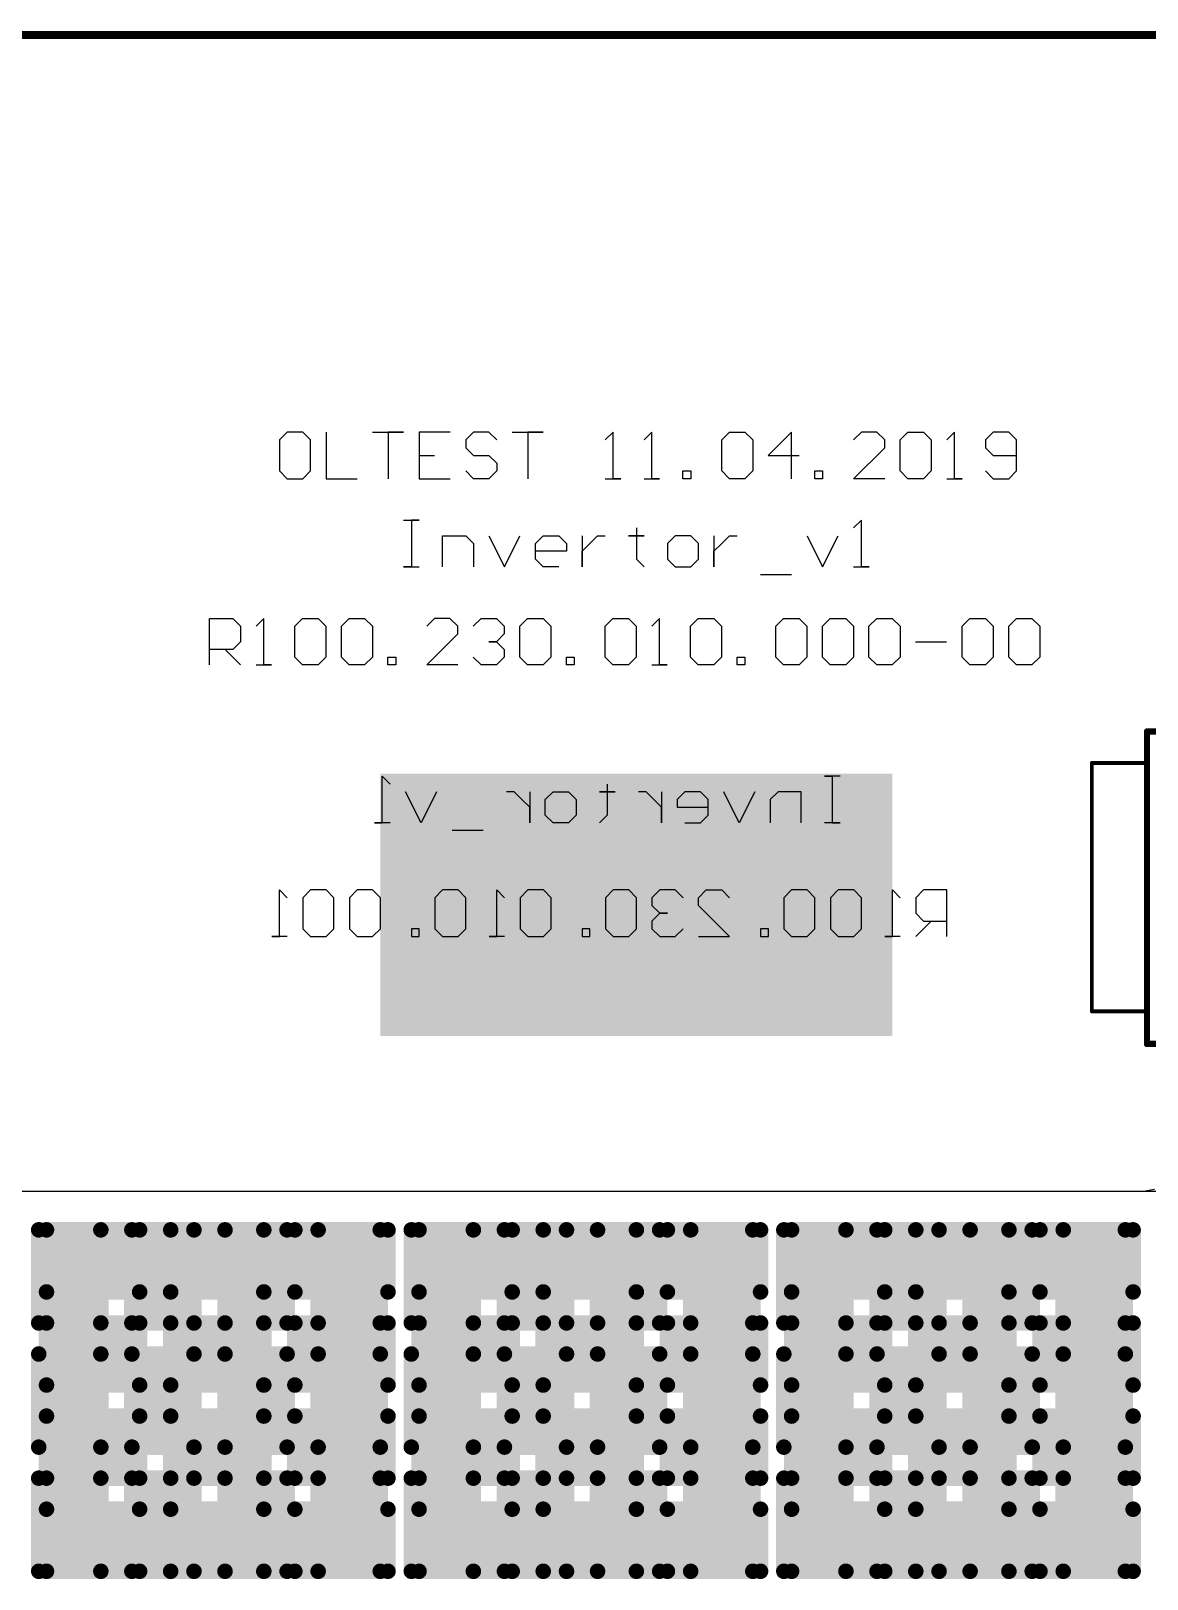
# Model space of a CAD drawing. Header units: millimetres. Extents: x 25 to 183, y 185 to 406.
# Drawn here: x 80.9 to 116.85, y 355.65 to 405.53 of the extents above; entities that cross this region are included whole.
import ezdxf

# ---------------------------------------------------------------- set-up
doc = ezdxf.new("R2010")
doc.units = ezdxf.units.MM
for name, color, linetype in [('BottomLayer', 5, 'Continuous'), ('BottomOverlay', 54, 'Continuous'), ('BottomSolder', 6, 'Continuous'), ('Mechanical1', 6, 'Continuous'), ('PadHoleLayer', 156, 'Continuous'), ('TopLayer', 1, 'Continuous'), ('TopOverlay', 2, 'Continuous'), ('TopSolder', 216, 'Continuous')]:
    doc.layers.add(name, color=color, linetype=linetype)

# ---------------------------------------------------------------- blocks, each defined once
blk = doc.blocks.new('B3P_VH_1846')
at = {"layer": 'BottomLayer', "const_width": 1.028}
for points in [[(-0.514, 0, 1), (0.514, 0, 1)], [(3.446, 0, 1), (4.474, 0, 1)], [(7.406, 0, 1), (8.434, 0, 1)]]:
    blk.add_lwpolyline(points, format="xyb", close=True, dxfattribs=at)
at = {"layer": 'BottomSolder', "const_width": 1.156}
for points in [[(-0.578, 0, 1), (0.578, 0, 1)], [(3.382, 0, 1), (4.538, 0, 1)], [(7.342, 0, 1), (8.498, 0, 1)]]:
    blk.add_lwpolyline(points, format="xyb", close=True, dxfattribs=at)
at = {"layer": 'PadHoleLayer', "const_width": 0.75}
for points in [[(-0.375, 0, 1), (0.375, 0, 1)], [(3.585, 0, 1), (4.335, 0, 1)], [(7.545, 0, 1), (8.295, 0, 1)]]:
    blk.add_lwpolyline(points, format="xyb", close=True, dxfattribs=at)
at = {"layer": 'TopLayer', "const_width": 1.028}
for points in [[(3.446, 0, 1), (4.474, 0, 1)], [(7.406, 0, 1), (8.434, 0, 1)]]:
    blk.add_lwpolyline(points, format="xyb", close=True, dxfattribs=at)
at = {"layer": 'TopLayer'}
blk.add_solid([(-1.028, -1.028), (1.028, -1.028), (-1.028, 1.028), (1.028, 1.028)], dxfattribs=at)
at = {"layer": 'TopOverlay'}
for points, const_width in [([(0, 5.08), (0, 3.302)], 0.127), ([(0, 5.08), (8.001, 5.08)], 0.127), ([(8.001, 5.08), (8.001, 3.302)], 0.127), ([(-1.05, 3.302), (-1.05, 2.05)], 0.203), ([(-1.05, 3.302), (9.017, 3.302)], 0.203), ([(0, 3.302), (8.001, 3.302)], 0.127), ([(9.017, 3.302), (9.017, 2.05)], 0.203), ([(-1.95, 2.032), (9.906, 2.032)], 0.203), ([(-1.95, 2.032), (-1.95, -4.826)], 0.203), ([(-1.05, 2.05), (9.017, 2.05)], 0.203), ([(9.906, 2.032), (9.906, -4.826)], 0.203), ([(-1.95, -4.826), (9.906, -4.826)], 0.203), ([(-0.075, -5.1), (-1.075, -6.1)], 0.254), ([(-0.075, -5.1), (0.925, -6.1)], 0.254), ([(-1.075, -6.1), (0.925, -6.1)], 0.254)]:
    blk.add_lwpolyline(points, dxfattribs=dict(at, const_width=const_width))
for points, const_width in [([(-0.032, 5.08, 1), (0.032, 5.08, 1)], 0.0635), ([(-0.032, 5.08, 1), (0.032, 5.08, 1)], 0.0635), ([(7.969, 5.08, 1), (8.033, 5.08, 1)], 0.0635), ([(7.969, 5.08, 1), (8.033, 5.08, 1)], 0.0635), ([(-1.101, 3.302, 1), (-0.999, 3.302, 1)], 0.102), ([(-1.101, 3.302, 1), (-0.999, 3.302, 1)], 0.102), ([(-0.032, 3.302, 1), (0.032, 3.302, 1)], 0.0635), ([(-0.032, 3.302, 1), (0.032, 3.302, 1)], 0.0635), ([(7.969, 3.302, 1), (8.033, 3.302, 1)], 0.0635), ([(7.969, 3.302, 1), (8.033, 3.302, 1)], 0.0635), ([(8.966, 3.302, 1), (9.068, 3.302, 1)], 0.102), ([(8.966, 3.302, 1), (9.068, 3.302, 1)], 0.102), ([(-2.001, 2.032, 1), (-1.899, 2.032, 1)], 0.102), ([(-2.001, 2.032, 1), (-1.899, 2.032, 1)], 0.102), ([(-1.101, 2.05, 1), (-0.999, 2.05, 1)], 0.102), ([(-1.101, 2.05, 1), (-0.999, 2.05, 1)], 0.102), ([(8.966, 2.05, 1), (9.068, 2.05, 1)], 0.102), ([(8.966, 2.05, 1), (9.068, 2.05, 1)], 0.102), ([(9.855, 2.032, 1), (9.957, 2.032, 1)], 0.102), ([(9.855, 2.032, 1), (9.957, 2.032, 1)], 0.102), ([(-2.001, -4.826, 1), (-1.899, -4.826, 1)], 0.102), ([(-2.001, -4.826, 1), (-1.899, -4.826, 1)], 0.102), ([(-0.138, -5.1, 1), (-0.011, -5.1, 1)], 0.127), ([(-0.138, -5.1, 1), (-0.011, -5.1, 1)], 0.127), ([(9.855, -4.826, 1), (9.957, -4.826, 1)], 0.102), ([(9.855, -4.826, 1), (9.957, -4.826, 1)], 0.102), ([(-1.138, -6.1, 1), (-1.011, -6.1, 1)], 0.127), ([(-1.138, -6.1, 1), (-1.011, -6.1, 1)], 0.127), ([(0.862, -6.1, 1), (0.989, -6.1, 1)], 0.127), ([(0.862, -6.1, 1), (0.989, -6.1, 1)], 0.127)]:
    blk.add_lwpolyline(points, format="xyb", close=True, dxfattribs=dict(at, const_width=const_width))
at = {"layer": 'TopSolder', "const_width": 1.156}
for points in [[(3.382, 0, 1), (4.538, 0, 1)], [(7.342, 0, 1), (8.498, 0, 1)]]:
    blk.add_lwpolyline(points, format="xyb", close=True, dxfattribs=at)
at = {"layer": 'TopSolder'}
blk.add_solid([(-1.156, -1.156), (1.156, -1.156), (-1.156, 1.156), (1.156, 1.156)], dxfattribs=at)

msp = doc.modelspace()

# ---------------------------------------------------------------- linework, layer by layer
at = {"layer": 'BottomLayer'}
msp.add_line((80.9, 368.15), (123.274, 368.15), dxfattribs=at)
at = {"layer": 'BottomOverlay'}
for p, q in [((92.216, 380.014), (92.216, 381.514)), ((92.216, 381.514), (92.466, 381.264)), ((99.464, 381.264), (99.464, 381.014)), ((106.962, 381.514), (106.462, 381.514)), ((106.462, 381.514), (106.712, 381.514)), ((106.712, 381.514), (106.712, 380.014)), ((93.466, 380.014), (92.966, 381.014)), ((93.966, 381.014), (93.466, 380.014)), ((96.465, 381.014), (96.215, 381.014)), ((96.715, 380.764), (96.465, 381.014)), ((96.965, 380.514), (96.715, 380.764)), ((96.965, 381.014), (96.965, 380.014)), ((97.465, 380.764), (97.715, 381.014)), ((97.465, 380.264), (97.465, 380.764)), ((97.715, 381.014), (98.215, 381.014)), ((98.215, 381.014), (98.464, 380.764)), ((98.464, 380.764), (98.464, 380.264)), ((99.714, 381.014), (99.214, 381.014)), ((99.214, 381.014), (99.464, 381.014)), ((99.464, 381.014), (99.714, 381.014)), ((99.464, 381.014), (99.464, 380.264)), ((100.714, 381.014), (100.464, 381.014)), ((100.964, 380.764), (100.714, 381.014)), ((101.214, 380.514), (100.964, 380.764)), ((101.214, 381.014), (101.214, 380.014)), ((101.963, 381.014), (101.713, 380.764)), ((101.713, 380.764), (101.713, 380.514)), ((102.463, 381.014), (101.963, 381.014)), ((102.713, 380.764), (102.463, 381.014)), ((102.713, 380.264), (102.713, 380.764)), ((103.713, 380.014), (103.213, 381.014)), ((104.213, 381.014), (103.713, 380.014)), ((104.962, 381.014), (104.712, 380.764)), ((104.712, 380.764), (104.712, 380.014)), ((105.712, 381.014), (104.962, 381.014)), ((105.712, 380.014), (105.712, 381.014)), ((96.965, 380.014), (96.965, 380.514)), ((97.715, 380.014), (97.465, 380.264)), ((98.464, 380.264), (98.215, 380.014)), ((99.464, 380.264), (99.214, 380.014)), ((101.214, 380.014), (101.214, 380.514)), ((101.713, 380.514), (102.713, 380.514)), ((102.463, 380.014), (102.713, 380.264)), ((92.466, 380.014), (91.967, 380.014)), ((91.967, 380.014), (92.216, 380.014)), ((95.465, 379.764), (94.466, 379.764)), ((98.215, 380.014), (97.715, 380.014)), ((101.963, 380.014), (102.463, 380.014)), ((106.962, 380.014), (106.462, 380.014)), ((106.712, 380.014), (106.962, 380.014)), ((88.907, 376.35), (88.907, 377.85)), ((88.907, 377.85), (89.157, 377.6)), ((89.907, 377.85), (89.657, 377.6)), ((89.657, 377.6), (89.657, 376.6)), ((90.406, 377.85), (89.907, 377.85)), ((90.656, 377.6), (90.406, 377.85)), ((90.656, 376.6), (90.656, 377.6)), ((91.406, 377.85), (91.156, 377.6)), ((91.156, 377.6), (91.156, 376.6)), ((91.906, 377.85), (91.406, 377.85)), ((92.156, 377.6), (91.906, 377.85)), ((92.156, 376.6), (92.156, 377.6)), ((94.155, 377.85), (93.905, 377.6)), ((93.905, 377.6), (93.905, 376.6)), ((94.655, 377.85), (94.155, 377.85)), ((94.905, 377.6), (94.655, 377.85)), ((94.905, 376.6), (94.905, 377.6)), ((95.905, 376.35), (95.905, 377.85)), ((95.905, 377.85), (96.155, 377.6)), ((96.904, 377.85), (96.654, 377.6)), ((96.654, 377.6), (96.654, 376.6)), ((97.404, 377.85), (96.904, 377.85)), ((97.654, 377.6), (97.404, 377.85)), ((97.654, 376.6), (97.654, 377.6)), ((99.653, 377.85), (99.404, 377.6)), ((99.404, 377.6), (99.404, 376.6)), ((100.153, 377.85), (99.653, 377.85)), ((100.403, 377.6), (100.153, 377.85)), ((100.403, 376.6), (100.403, 377.6)), ((101.153, 377.85), (100.903, 377.6)), ((100.903, 377.6), (100.903, 377.35)), ((101.653, 377.85), (101.153, 377.85)), ((101.903, 377.6), (101.653, 377.85)), ((102.403, 377.6), (102.653, 377.85)), ((102.403, 377.35), (102.403, 377.6)), ((102.653, 377.85), (103.152, 377.85)), ((103.152, 377.85), (103.402, 377.6)), ((105.402, 377.85), (105.152, 377.6)), ((105.152, 377.6), (105.152, 376.6)), ((105.901, 377.85), (105.402, 377.85)), ((106.151, 377.6), (105.901, 377.85)), ((106.151, 376.6), (106.151, 377.6)), ((106.901, 377.85), (106.651, 377.6)), ((106.651, 377.6), (106.651, 376.6)), ((107.401, 377.85), (106.901, 377.85)), ((107.651, 377.6), (107.401, 377.85)), ((107.651, 376.6), (107.651, 377.6)), ((108.651, 376.35), (108.651, 377.85)), ((108.651, 377.85), (108.9, 377.6)), ((109.65, 377.85), (109.4, 377.6)), ((109.4, 377.6), (109.4, 377.1)), ((110.4, 377.85), (109.65, 377.85)), ((110.4, 376.35), (110.4, 377.85)), ((100.903, 377.35), (101.153, 377.1)), ((101.153, 377.1), (100.903, 376.85)), ((101.153, 377.1), (101.403, 377.1)), ((101.403, 377.1), (101.153, 377.1)), ((103.402, 376.35), (102.403, 377.35)), ((109.4, 377.1), (109.65, 376.85)), ((89.657, 376.6), (89.907, 376.35)), ((90.406, 376.35), (90.656, 376.6)), ((91.156, 376.6), (91.406, 376.35)), ((91.906, 376.35), (92.156, 376.6)), ((93.406, 376.6), (93.156, 376.6)), ((93.156, 376.6), (93.156, 376.35)), ((93.406, 376.35), (93.406, 376.6)), ((93.905, 376.6), (94.155, 376.35)), ((94.655, 376.35), (94.905, 376.6)), ((96.654, 376.6), (96.904, 376.35)), ((97.404, 376.35), (97.654, 376.6)), ((98.904, 376.6), (98.654, 376.6)), ((98.654, 376.6), (98.654, 376.35)), ((98.904, 376.35), (98.904, 376.6)), ((99.404, 376.6), (99.653, 376.35)), ((100.153, 376.35), (100.403, 376.6)), ((100.903, 376.85), (100.903, 376.6)), ((100.903, 376.6), (101.153, 376.35)), ((101.653, 376.35), (101.903, 376.6)), ((104.652, 376.6), (104.402, 376.6)), ((104.402, 376.6), (104.402, 376.35)), ((104.652, 376.35), (104.652, 376.6)), ((105.152, 376.6), (105.402, 376.35)), ((105.901, 376.35), (106.151, 376.6)), ((106.651, 376.6), (106.901, 376.35)), ((107.401, 376.35), (107.651, 376.6)), ((109.9, 376.85), (109.4, 376.35)), ((109.65, 376.85), (110.4, 376.85)), ((89.157, 376.35), (88.657, 376.35)), ((88.657, 376.35), (88.907, 376.35)), ((89.907, 376.35), (90.406, 376.35)), ((91.406, 376.35), (91.906, 376.35)), ((93.156, 376.35), (93.406, 376.35)), ((94.155, 376.35), (94.655, 376.35)), ((96.155, 376.35), (95.655, 376.35)), ((95.655, 376.35), (95.905, 376.35)), ((96.904, 376.35), (97.404, 376.35)), ((98.654, 376.35), (98.904, 376.35)), ((99.653, 376.35), (100.153, 376.35)), ((101.153, 376.35), (101.653, 376.35)), ((102.403, 376.35), (103.402, 376.35)), ((104.402, 376.35), (104.652, 376.35)), ((105.402, 376.35), (105.901, 376.35)), ((106.901, 376.35), (107.401, 376.35)), ((108.9, 376.35), (108.401, 376.35)), ((108.401, 376.35), (108.651, 376.35))]:
    msp.add_line(p, q, dxfattribs=at)
at = {"layer": 'BottomSolder', "const_width": 0.25}
for points in [[(81.025, 366.9, 1), (81.275, 366.9, 1)], [(83.025, 366.9, 1), (83.275, 366.9, 1)], [(84.025, 366.9, 1), (84.275, 366.9, 1)], [(86.025, 366.9, 1), (86.275, 366.9, 1)], [(87.025, 366.9, 1), (87.275, 366.9, 1)], [(89.025, 366.9, 1), (89.275, 366.9, 1)], [(90.025, 366.9, 1), (90.275, 366.9, 1)], [(92.025, 366.9, 1), (92.275, 366.9, 1)], [(93.025, 366.9, 1), (93.275, 366.9, 1)], [(95.025, 366.9, 1), (95.275, 366.9, 1)], [(96.025, 366.9, 1), (96.275, 366.9, 1)], [(98.025, 366.9, 1), (98.275, 366.9, 1)], [(99.025, 366.9, 1), (99.275, 366.9, 1)], [(101.025, 366.9, 1), (101.275, 366.9, 1)], [(102.025, 366.9, 1), (102.275, 366.9, 1)], [(104.025, 366.9, 1), (104.275, 366.9, 1)], [(105.025, 366.9, 1), (105.275, 366.9, 1)], [(107.025, 366.9, 1), (107.275, 366.9, 1)], [(108.025, 366.9, 1), (108.275, 366.9, 1)], [(110.025, 366.9, 1), (110.275, 366.9, 1)], [(111.025, 366.9, 1), (111.275, 366.9, 1)], [(113.025, 366.9, 1), (113.275, 366.9, 1)], [(114.025, 366.9, 1), (114.275, 366.9, 1)], [(116.025, 366.9, 1), (116.275, 366.9, 1)], [(81.025, 363.9, 1), (81.275, 363.9, 1)], [(83.025, 363.9, 1), (83.275, 363.9, 1)], [(84.025, 363.9, 1), (84.275, 363.9, 1)], [(86.025, 363.9, 1), (86.275, 363.9, 1)], [(87.025, 363.9, 1), (87.275, 363.9, 1)], [(89.025, 363.9, 1), (89.275, 363.9, 1)], [(90.025, 363.9, 1), (90.275, 363.9, 1)], [(92.025, 363.9, 1), (92.275, 363.9, 1)], [(93.025, 363.9, 1), (93.275, 363.9, 1)], [(95.025, 363.9, 1), (95.275, 363.9, 1)], [(96.025, 363.9, 1), (96.275, 363.9, 1)], [(98.025, 363.9, 1), (98.275, 363.9, 1)], [(99.025, 363.9, 1), (99.275, 363.9, 1)], [(101.025, 363.9, 1), (101.275, 363.9, 1)], [(102.025, 363.9, 1), (102.275, 363.9, 1)], [(104.025, 363.9, 1), (104.275, 363.9, 1)], [(105.025, 363.9, 1), (105.275, 363.9, 1)], [(107.025, 363.9, 1), (107.275, 363.9, 1)], [(108.025, 363.9, 1), (108.275, 363.9, 1)], [(110.025, 363.9, 1), (110.275, 363.9, 1)], [(111.025, 363.9, 1), (111.275, 363.9, 1)], [(113.025, 363.9, 1), (113.275, 363.9, 1)], [(114.025, 363.9, 1), (114.275, 363.9, 1)], [(116.025, 363.9, 1), (116.275, 363.9, 1)], [(81.025, 362.9, 1), (81.275, 362.9, 1)], [(83.025, 362.9, 1), (83.275, 362.9, 1)], [(84.025, 362.9, 1), (84.275, 362.9, 1)], [(86.025, 362.9, 1), (86.275, 362.9, 1)], [(87.025, 362.9, 1), (87.275, 362.9, 1)], [(89.025, 362.9, 1), (89.275, 362.9, 1)], [(90.025, 362.9, 1), (90.275, 362.9, 1)], [(92.025, 362.9, 1), (92.275, 362.9, 1)], [(93.025, 362.9, 1), (93.275, 362.9, 1)], [(95.025, 362.9, 1), (95.275, 362.9, 1)], [(96.025, 362.9, 1), (96.275, 362.9, 1)], [(98.025, 362.9, 1), (98.275, 362.9, 1)], [(99.025, 362.9, 1), (99.275, 362.9, 1)], [(101.025, 362.9, 1), (101.275, 362.9, 1)], [(102.025, 362.9, 1), (102.275, 362.9, 1)], [(104.025, 362.9, 1), (104.275, 362.9, 1)], [(105.025, 362.9, 1), (105.275, 362.9, 1)], [(107.025, 362.9, 1), (107.275, 362.9, 1)], [(108.025, 362.9, 1), (108.275, 362.9, 1)], [(110.025, 362.9, 1), (110.275, 362.9, 1)], [(111.025, 362.9, 1), (111.275, 362.9, 1)], [(113.025, 362.9, 1), (113.275, 362.9, 1)], [(114.025, 362.9, 1), (114.275, 362.9, 1)], [(116.025, 362.9, 1), (116.275, 362.9, 1)], [(81.025, 359.9, 1), (81.275, 359.9, 1)], [(83.025, 359.9, 1), (83.275, 359.9, 1)], [(84.025, 359.9, 1), (84.275, 359.9, 1)], [(86.025, 359.9, 1), (86.275, 359.9, 1)], [(87.025, 359.9, 1), (87.275, 359.9, 1)], [(89.025, 359.9, 1), (89.275, 359.9, 1)], [(90.025, 359.9, 1), (90.275, 359.9, 1)], [(92.025, 359.9, 1), (92.275, 359.9, 1)], [(93.025, 359.9, 1), (93.275, 359.9, 1)], [(95.025, 359.9, 1), (95.275, 359.9, 1)], [(96.025, 359.9, 1), (96.275, 359.9, 1)], [(98.025, 359.9, 1), (98.275, 359.9, 1)], [(99.025, 359.9, 1), (99.275, 359.9, 1)], [(101.025, 359.9, 1), (101.275, 359.9, 1)], [(102.025, 359.9, 1), (102.275, 359.9, 1)], [(104.025, 359.9, 1), (104.275, 359.9, 1)], [(105.025, 359.9, 1), (105.275, 359.9, 1)], [(107.025, 359.9, 1), (107.275, 359.9, 1)], [(108.025, 359.9, 1), (108.275, 359.9, 1)], [(110.025, 359.9, 1), (110.275, 359.9, 1)], [(111.025, 359.9, 1), (111.275, 359.9, 1)], [(113.025, 359.9, 1), (113.275, 359.9, 1)], [(114.025, 359.9, 1), (114.275, 359.9, 1)], [(116.025, 359.9, 1), (116.275, 359.9, 1)], [(81.025, 358.9, 1), (81.275, 358.9, 1)], [(83.025, 358.9, 1), (83.275, 358.9, 1)], [(84.025, 358.9, 1), (84.275, 358.9, 1)], [(86.025, 358.9, 1), (86.275, 358.9, 1)], [(87.025, 358.9, 1), (87.275, 358.9, 1)], [(89.025, 358.9, 1), (89.275, 358.9, 1)], [(90.025, 358.9, 1), (90.275, 358.9, 1)], [(92.025, 358.9, 1), (92.275, 358.9, 1)], [(93.025, 358.9, 1), (93.275, 358.9, 1)], [(95.025, 358.9, 1), (95.275, 358.9, 1)], [(96.025, 358.9, 1), (96.275, 358.9, 1)], [(98.025, 358.9, 1), (98.275, 358.9, 1)], [(99.025, 358.9, 1), (99.275, 358.9, 1)], [(101.025, 358.9, 1), (101.275, 358.9, 1)], [(102.025, 358.9, 1), (102.275, 358.9, 1)], [(104.025, 358.9, 1), (104.275, 358.9, 1)], [(105.025, 358.9, 1), (105.275, 358.9, 1)], [(107.025, 358.9, 1), (107.275, 358.9, 1)], [(108.025, 358.9, 1), (108.275, 358.9, 1)], [(110.025, 358.9, 1), (110.275, 358.9, 1)], [(111.025, 358.9, 1), (111.275, 358.9, 1)], [(113.025, 358.9, 1), (113.275, 358.9, 1)], [(114.025, 358.9, 1), (114.275, 358.9, 1)], [(116.025, 358.9, 1), (116.275, 358.9, 1)], [(81.025, 355.9, 1), (81.275, 355.9, 1)], [(83.025, 355.9, 1), (83.275, 355.9, 1)], [(84.025, 355.9, 1), (84.275, 355.9, 1)], [(86.025, 355.9, 1), (86.275, 355.9, 1)], [(87.025, 355.9, 1), (87.275, 355.9, 1)], [(89.025, 355.9, 1), (89.275, 355.9, 1)], [(90.025, 355.9, 1), (90.275, 355.9, 1)], [(92.025, 355.9, 1), (92.275, 355.9, 1)], [(93.025, 355.9, 1), (93.275, 355.9, 1)], [(95.025, 355.9, 1), (95.275, 355.9, 1)], [(96.025, 355.9, 1), (96.275, 355.9, 1)], [(98.025, 355.9, 1), (98.275, 355.9, 1)], [(99.025, 355.9, 1), (99.275, 355.9, 1)], [(101.025, 355.9, 1), (101.275, 355.9, 1)], [(102.025, 355.9, 1), (102.275, 355.9, 1)], [(104.025, 355.9, 1), (104.275, 355.9, 1)], [(105.025, 355.9, 1), (105.275, 355.9, 1)], [(107.025, 355.9, 1), (107.275, 355.9, 1)], [(108.025, 355.9, 1), (108.275, 355.9, 1)], [(110.025, 355.9, 1), (110.275, 355.9, 1)], [(111.025, 355.9, 1), (111.275, 355.9, 1)], [(113.025, 355.9, 1), (113.275, 355.9, 1)], [(114.025, 355.9, 1), (114.275, 355.9, 1)], [(116.025, 355.9, 1), (116.275, 355.9, 1)]]:
    msp.add_lwpolyline(points, format="xyb", close=True, dxfattribs=at)
at = {"layer": 'BottomSolder'}
for points in [[(83.15, 363.65), (83.15, 367.15), (81.15, 363.65), (81.15, 367.15)], [(86.15, 363.65), (86.15, 367.15), (84.15, 363.65), (84.15, 367.15)], [(89.15, 363.65), (89.15, 367.15), (87.15, 363.65), (87.15, 367.15)], [(92.15, 363.65), (92.15, 367.15), (90.15, 363.65), (90.15, 367.15)], [(95.15, 363.65), (95.15, 367.15), (93.15, 363.65), (93.15, 367.15)], [(98.15, 363.65), (98.15, 367.15), (96.15, 363.65), (96.15, 367.15)], [(101.15, 363.65), (101.15, 367.15), (99.15, 363.65), (99.15, 367.15)], [(104.15, 363.65), (104.15, 367.15), (102.15, 363.65), (102.15, 367.15)], [(107.15, 363.65), (107.15, 367.15), (105.15, 363.65), (105.15, 367.15)], [(110.15, 363.65), (110.15, 367.15), (108.15, 363.65), (108.15, 367.15)], [(113.15, 363.65), (113.15, 367.15), (111.15, 363.65), (111.15, 367.15)], [(116.15, 363.65), (116.15, 367.15), (114.15, 363.65), (114.15, 367.15)], [(83.4, 363.9), (83.4, 366.9), (80.9, 363.9), (80.9, 366.9)], [(86.4, 363.9), (86.4, 366.9), (83.9, 363.9), (83.9, 366.9)], [(89.4, 363.9), (89.4, 366.9), (86.9, 363.9), (86.9, 366.9)], [(92.4, 363.9), (92.4, 366.9), (89.9, 363.9), (89.9, 366.9)], [(95.4, 363.9), (95.4, 366.9), (92.9, 363.9), (92.9, 366.9)], [(98.4, 363.9), (98.4, 366.9), (95.9, 363.9), (95.9, 366.9)], [(101.4, 363.9), (101.4, 366.9), (98.9, 363.9), (98.9, 366.9)], [(104.4, 363.9), (104.4, 366.9), (101.9, 363.9), (101.9, 366.9)], [(107.4, 363.9), (107.4, 366.9), (104.9, 363.9), (104.9, 366.9)], [(110.4, 363.9), (110.4, 366.9), (107.9, 363.9), (107.9, 366.9)], [(113.4, 363.9), (113.4, 366.9), (110.9, 363.9), (110.9, 366.9)], [(116.4, 363.9), (116.4, 366.9), (113.9, 363.9), (113.9, 366.9)], [(83.15, 359.65), (83.15, 363.15), (81.15, 359.65), (81.15, 363.15)], [(86.15, 359.65), (86.15, 363.15), (84.15, 359.65), (84.15, 363.15)], [(89.15, 359.65), (89.15, 363.15), (87.15, 359.65), (87.15, 363.15)], [(92.15, 359.65), (92.15, 363.15), (90.15, 359.65), (90.15, 363.15)], [(95.15, 359.65), (95.15, 363.15), (93.15, 359.65), (93.15, 363.15)], [(98.15, 359.65), (98.15, 363.15), (96.15, 359.65), (96.15, 363.15)], [(101.15, 359.65), (101.15, 363.15), (99.15, 359.65), (99.15, 363.15)], [(104.15, 359.65), (104.15, 363.15), (102.15, 359.65), (102.15, 363.15)], [(107.15, 359.65), (107.15, 363.15), (105.15, 359.65), (105.15, 363.15)], [(110.15, 359.65), (110.15, 363.15), (108.15, 359.65), (108.15, 363.15)], [(113.15, 359.65), (113.15, 363.15), (111.15, 359.65), (111.15, 363.15)], [(116.15, 359.65), (116.15, 363.15), (114.15, 359.65), (114.15, 363.15)], [(83.4, 359.9), (83.4, 362.9), (80.9, 359.9), (80.9, 362.9)], [(86.4, 359.9), (86.4, 362.9), (83.9, 359.9), (83.9, 362.9)], [(89.4, 359.9), (89.4, 362.9), (86.9, 359.9), (86.9, 362.9)], [(92.4, 359.9), (92.4, 362.9), (89.9, 359.9), (89.9, 362.9)], [(95.4, 359.9), (95.4, 362.9), (92.9, 359.9), (92.9, 362.9)], [(98.4, 359.9), (98.4, 362.9), (95.9, 359.9), (95.9, 362.9)], [(101.4, 359.9), (101.4, 362.9), (98.9, 359.9), (98.9, 362.9)], [(104.4, 359.9), (104.4, 362.9), (101.9, 359.9), (101.9, 362.9)], [(107.4, 359.9), (107.4, 362.9), (104.9, 359.9), (104.9, 362.9)], [(110.4, 359.9), (110.4, 362.9), (107.9, 359.9), (107.9, 362.9)], [(113.4, 359.9), (113.4, 362.9), (110.9, 359.9), (110.9, 362.9)], [(116.4, 359.9), (116.4, 362.9), (113.9, 359.9), (113.9, 362.9)], [(83.15, 355.65), (83.15, 359.15), (81.15, 355.65), (81.15, 359.15)], [(86.15, 355.65), (86.15, 359.15), (84.15, 355.65), (84.15, 359.15)], [(89.15, 355.65), (89.15, 359.15), (87.15, 355.65), (87.15, 359.15)], [(92.15, 355.65), (92.15, 359.15), (90.15, 355.65), (90.15, 359.15)], [(95.15, 355.65), (95.15, 359.15), (93.15, 355.65), (93.15, 359.15)], [(98.15, 355.65), (98.15, 359.15), (96.15, 355.65), (96.15, 359.15)], [(101.15, 355.65), (101.15, 359.15), (99.15, 355.65), (99.15, 359.15)], [(104.15, 355.65), (104.15, 359.15), (102.15, 355.65), (102.15, 359.15)], [(107.15, 355.65), (107.15, 359.15), (105.15, 355.65), (105.15, 359.15)], [(110.15, 355.65), (110.15, 359.15), (108.15, 355.65), (108.15, 359.15)], [(113.15, 355.65), (113.15, 359.15), (111.15, 355.65), (111.15, 359.15)], [(116.15, 355.65), (116.15, 359.15), (114.15, 355.65), (114.15, 359.15)], [(83.4, 355.9), (83.4, 358.9), (80.9, 355.9), (80.9, 358.9)], [(86.4, 355.9), (86.4, 358.9), (83.9, 355.9), (83.9, 358.9)], [(89.4, 355.9), (89.4, 358.9), (86.9, 355.9), (86.9, 358.9)], [(92.4, 355.9), (92.4, 358.9), (89.9, 355.9), (89.9, 358.9)], [(95.4, 355.9), (95.4, 358.9), (92.9, 355.9), (92.9, 358.9)], [(98.4, 355.9), (98.4, 358.9), (95.9, 355.9), (95.9, 358.9)], [(101.4, 355.9), (101.4, 358.9), (98.9, 355.9), (98.9, 358.9)], [(104.4, 355.9), (104.4, 358.9), (101.9, 355.9), (101.9, 358.9)], [(107.4, 355.9), (107.4, 358.9), (104.9, 355.9), (104.9, 358.9)], [(110.4, 355.9), (110.4, 358.9), (107.9, 355.9), (107.9, 358.9)], [(113.4, 355.9), (113.4, 358.9), (110.9, 355.9), (110.9, 358.9)], [(116.4, 355.9), (116.4, 358.9), (113.9, 355.9), (113.9, 358.9)]]:
    msp.add_solid(points, dxfattribs=at)
at = {"layer": 'Mechanical1', "const_width": 0.254}
msp.add_lwpolyline([(30.4, 405.4), (178.4, 405.4)], dxfattribs=at)
at = {"layer": 'TopLayer'}
for p, q in [((62.9, 368.15), (116.65, 368.15)), ((116.65, 368.15), (116.797, 368.157)), ((116.65, 368.15), (116.65, 368.15)), ((116.65, 368.15), (116.65, 368.15)), ((116.797, 368.157), (117.085, 368.215))]:
    msp.add_line(p, q, dxfattribs=at)
at = {"layer": 'TopOverlay'}
for p, q in [((89.154, 392.599), (88.904, 392.349)), ((89.654, 392.599), (89.154, 392.599)), ((89.904, 392.349), (89.654, 392.599)), ((90.403, 392.599), (90.403, 391.1)), ((91.903, 392.599), (92.903, 392.599)), ((92.903, 392.599), (92.403, 392.599)), ((92.403, 392.599), (92.403, 391.1)), ((94.402, 392.599), (93.402, 392.599)), ((93.402, 392.599), (93.402, 391.1)), ((95.152, 392.599), (94.902, 392.349)), ((95.652, 392.599), (95.152, 392.599)), ((95.902, 392.349), (95.652, 392.599)), ((96.401, 392.599), (97.401, 392.599)), ((97.401, 392.599), (96.901, 392.599)), ((96.901, 392.599), (96.901, 391.1)), ((99.65, 392.599), (99.4, 392.349)), ((99.65, 391.1), (99.65, 392.599)), ((100.9, 392.599), (100.65, 392.349)), ((100.9, 391.1), (100.9, 392.599)), ((103.149, 392.349), (103.399, 392.599)), ((103.399, 392.599), (103.899, 392.599)), ((103.899, 392.599), (104.149, 392.349)), ((105.399, 392.599), (104.649, 391.849)), ((105.399, 391.1), (105.399, 392.599)), ((107.648, 392.599), (107.398, 392.349)), ((108.148, 392.599), (107.648, 392.599)), ((108.398, 392.349), (108.148, 392.599)), ((108.897, 392.349), (109.147, 392.599)), ((109.147, 392.599), (109.647, 392.599)), ((109.647, 392.599), (109.897, 392.349)), ((110.647, 392.599), (110.397, 392.349)), ((110.647, 391.1), (110.647, 392.599)), ((111.896, 392.599), (111.646, 392.349)), ((112.396, 392.599), (111.896, 392.599)), ((112.646, 392.349), (112.396, 392.599)), ((88.904, 392.349), (88.904, 391.35)), ((89.904, 391.35), (89.904, 392.349)), ((94.902, 392.349), (94.902, 392.099)), ((94.902, 392.099), (95.152, 391.849)), ((103.149, 391.35), (103.149, 392.349)), ((104.149, 392.349), (104.149, 391.35)), ((107.398, 391.1), (108.398, 392.099)), ((108.398, 392.099), (108.398, 392.349)), ((108.897, 391.35), (108.897, 392.349)), ((109.897, 392.349), (109.897, 391.35)), ((111.646, 392.349), (111.646, 392.099)), ((111.646, 392.099), (111.896, 391.849)), ((112.646, 391.35), (112.646, 392.349)), ((93.402, 391.849), (93.902, 391.849)), ((95.152, 391.849), (95.652, 391.849)), ((95.652, 391.849), (95.902, 391.6)), ((95.902, 391.6), (95.902, 391.35)), ((104.649, 391.849), (105.648, 391.849)), ((111.896, 391.849), (112.646, 391.849)), ((88.904, 391.35), (89.154, 391.1)), ((89.154, 391.1), (89.654, 391.1)), ((89.654, 391.1), (89.904, 391.35)), ((90.403, 391.1), (91.403, 391.1)), ((93.402, 391.1), (94.402, 391.1)), ((95.152, 391.1), (94.902, 391.35)), ((95.652, 391.1), (95.152, 391.1)), ((95.902, 391.35), (95.652, 391.1)), ((99.4, 391.1), (99.9, 391.1)), ((99.9, 391.1), (99.65, 391.1)), ((100.65, 391.1), (101.15, 391.1)), ((101.15, 391.1), (100.9, 391.1)), ((101.9, 391.1), (101.9, 391.35)), ((101.9, 391.35), (102.15, 391.35)), ((102.15, 391.1), (101.9, 391.1)), ((102.15, 391.35), (102.15, 391.1)), ((103.399, 391.1), (103.149, 391.35)), ((103.899, 391.1), (103.399, 391.1)), ((104.149, 391.35), (103.899, 391.1)), ((106.148, 391.1), (106.148, 391.35)), ((106.148, 391.35), (106.398, 391.35)), ((106.398, 391.1), (106.148, 391.1)), ((106.398, 391.35), (106.398, 391.1)), ((108.398, 391.1), (107.398, 391.1)), ((109.147, 391.1), (108.897, 391.35)), ((109.647, 391.1), (109.147, 391.1)), ((109.897, 391.35), (109.647, 391.1)), ((110.397, 391.1), (110.897, 391.1)), ((110.897, 391.1), (110.647, 391.1)), ((111.646, 391.35), (111.896, 391.1)), ((111.896, 391.1), (112.396, 391.1)), ((112.396, 391.1), (112.646, 391.35)), ((92.902, 389.764), (93.402, 389.764)), ((93.402, 389.764), (93.152, 389.764)), ((93.152, 389.764), (93.152, 388.264)), ((107.648, 389.764), (107.398, 389.514)), ((107.648, 388.264), (107.648, 389.764)), ((94.152, 388.264), (94.152, 389.264)), ((94.152, 389.264), (94.902, 389.264)), ((94.902, 389.264), (95.152, 389.014)), ((95.652, 389.264), (96.151, 388.264)), ((96.151, 388.264), (96.651, 389.264)), ((97.151, 389.014), (97.401, 389.264)), ((97.401, 389.264), (97.901, 389.264)), ((97.901, 389.264), (98.151, 389.014)), ((98.651, 389.264), (98.651, 388.264)), ((98.9, 389.014), (99.15, 389.264)), ((99.15, 389.264), (99.4, 389.264)), ((100.4, 389.264), (100.15, 389.264)), ((100.15, 389.264), (100.65, 389.264)), ((100.4, 389.514), (100.4, 389.264)), ((100.65, 389.264), (100.4, 389.264)), ((100.4, 389.264), (100.4, 388.514)), ((101.65, 389.264), (101.4, 389.014)), ((102.149, 389.264), (101.65, 389.264)), ((102.399, 389.014), (102.149, 389.264)), ((102.899, 389.264), (102.899, 388.264)), ((103.149, 389.014), (103.399, 389.264)), ((103.399, 389.264), (103.649, 389.264)), ((105.898, 389.264), (106.398, 388.264)), ((106.398, 388.264), (106.898, 389.264)), ((95.152, 389.014), (95.152, 388.264)), ((97.151, 388.514), (97.151, 389.014)), ((98.151, 388.764), (97.151, 388.764)), ((98.151, 389.014), (98.151, 388.764)), ((98.651, 388.764), (98.9, 389.014)), ((98.651, 388.264), (98.651, 388.764)), ((101.4, 389.014), (101.4, 388.514)), ((102.399, 388.514), (102.399, 389.014)), ((102.899, 388.764), (103.149, 389.014)), ((102.899, 388.264), (102.899, 388.764)), ((93.152, 388.264), (92.902, 388.264)), ((92.902, 388.264), (93.402, 388.264)), ((97.401, 388.264), (97.151, 388.514)), ((97.901, 388.264), (97.401, 388.264)), ((100.4, 388.514), (100.65, 388.264)), ((101.4, 388.514), (101.65, 388.264)), ((101.65, 388.264), (102.149, 388.264)), ((102.149, 388.264), (102.399, 388.514)), ((107.398, 388.264), (107.898, 388.264)), ((107.898, 388.264), (107.648, 388.264)), ((104.399, 388.014), (105.398, 388.014)), ((86.65, 385.1), (86.65, 386.6)), ((86.65, 386.6), (87.4, 386.6)), ((87.4, 386.6), (87.65, 386.35)), ((88.399, 386.6), (88.15, 386.35)), ((88.399, 385.1), (88.399, 386.6)), ((89.399, 386.35), (89.649, 386.6)), ((89.649, 386.6), (90.149, 386.6)), ((90.149, 386.6), (90.399, 386.35)), ((90.899, 386.35), (91.149, 386.6)), ((91.149, 386.6), (91.648, 386.6)), ((91.648, 386.6), (91.898, 386.35)), ((93.898, 386.6), (93.648, 386.35)), ((94.397, 386.6), (93.898, 386.6)), ((94.647, 386.35), (94.397, 386.6)), ((95.147, 386.35), (95.397, 386.6)), ((95.397, 386.6), (95.897, 386.6)), ((95.897, 386.6), (96.147, 386.35)), ((96.647, 386.35), (96.897, 386.6)), ((96.897, 386.6), (97.397, 386.6)), ((97.397, 386.6), (97.646, 386.35)), ((99.396, 386.35), (99.646, 386.6)), ((99.646, 386.6), (100.146, 386.6)), ((100.146, 386.6), (100.396, 386.35)), ((101.145, 386.6), (100.895, 386.35)), ((101.145, 385.1), (101.145, 386.6)), ((102.145, 386.35), (102.395, 386.6)), ((102.395, 386.6), (102.895, 386.6)), ((102.895, 386.6), (103.145, 386.35)), ((104.894, 386.35), (105.144, 386.6)), ((105.144, 386.6), (105.644, 386.6)), ((105.644, 386.6), (105.894, 386.35)), ((106.394, 386.35), (106.644, 386.6)), ((106.644, 386.6), (107.143, 386.6)), ((107.143, 386.6), (107.393, 386.35)), ((107.893, 386.35), (108.143, 386.6)), ((108.143, 386.6), (108.643, 386.6)), ((108.643, 386.6), (108.893, 386.35)), ((110.892, 386.35), (111.142, 386.6)), ((111.142, 386.6), (111.642, 386.6)), ((111.642, 386.6), (111.892, 386.35)), ((112.392, 386.35), (112.642, 386.6)), ((112.642, 386.6), (113.141, 386.6)), ((113.141, 386.6), (113.391, 386.35)), ((87.65, 386.35), (87.65, 385.85)), ((89.399, 385.35), (89.399, 386.35)), ((90.399, 386.35), (90.399, 385.35)), ((90.899, 385.35), (90.899, 386.35)), ((91.898, 386.35), (91.898, 385.35)), ((93.648, 385.1), (94.647, 386.1)), ((94.647, 386.1), (94.647, 386.35)), ((96.147, 386.1), (95.897, 385.85)), ((96.147, 386.35), (96.147, 386.1)), ((96.647, 385.35), (96.647, 386.35)), ((97.646, 386.35), (97.646, 385.35)), ((99.396, 385.35), (99.396, 386.35)), ((100.396, 386.35), (100.396, 385.35)), ((102.145, 385.35), (102.145, 386.35)), ((103.145, 386.35), (103.145, 385.35)), ((104.894, 385.35), (104.894, 386.35)), ((105.894, 386.35), (105.894, 385.35)), ((106.394, 385.35), (106.394, 386.35)), ((107.393, 386.35), (107.393, 385.35)), ((107.893, 385.35), (107.893, 386.35)), ((108.893, 386.35), (108.893, 385.35)), ((110.892, 385.35), (110.892, 386.35)), ((111.892, 386.35), (111.892, 385.35)), ((112.392, 385.35), (112.392, 386.35)), ((113.391, 386.35), (113.391, 385.35)), ((87.4, 385.6), (86.65, 385.6)), ((87.15, 385.6), (87.65, 385.1)), ((87.65, 385.85), (87.4, 385.6)), ((95.897, 385.85), (95.647, 385.85)), ((95.647, 385.85), (95.897, 385.85)), ((95.897, 385.85), (96.147, 385.6)), ((96.147, 385.6), (96.147, 385.35)), ((109.393, 385.85), (110.392, 385.85)), ((88.15, 385.1), (88.649, 385.1)), ((88.649, 385.1), (88.399, 385.1)), ((89.649, 385.1), (89.399, 385.35)), ((90.149, 385.1), (89.649, 385.1)), ((90.399, 385.35), (90.149, 385.1)), ((91.149, 385.1), (90.899, 385.35)), ((91.648, 385.1), (91.149, 385.1)), ((91.898, 385.35), (91.648, 385.1)), ((92.398, 385.1), (92.398, 385.35)), ((92.398, 385.35), (92.648, 385.35)), ((92.648, 385.1), (92.398, 385.1)), ((92.648, 385.35), (92.648, 385.1)), ((94.647, 385.1), (93.648, 385.1)), ((95.397, 385.1), (95.147, 385.35)), ((95.897, 385.1), (95.397, 385.1)), ((96.147, 385.35), (95.897, 385.1)), ((96.897, 385.1), (96.647, 385.35)), ((97.397, 385.1), (96.897, 385.1)), ((97.646, 385.35), (97.397, 385.1)), ((98.146, 385.1), (98.146, 385.35)), ((98.146, 385.35), (98.396, 385.35)), ((98.396, 385.1), (98.146, 385.1)), ((98.396, 385.35), (98.396, 385.1)), ((99.646, 385.1), (99.396, 385.35)), ((100.146, 385.1), (99.646, 385.1)), ((100.396, 385.35), (100.146, 385.1)), ((100.895, 385.1), (101.395, 385.1)), ((101.395, 385.1), (101.145, 385.1)), ((102.395, 385.1), (102.145, 385.35)), ((102.895, 385.1), (102.395, 385.1)), ((103.145, 385.35), (102.895, 385.1)), ((103.644, 385.1), (103.644, 385.35)), ((103.644, 385.35), (103.894, 385.35)), ((103.894, 385.1), (103.644, 385.1)), ((103.894, 385.35), (103.894, 385.1)), ((105.144, 385.1), (104.894, 385.35)), ((105.644, 385.1), (105.144, 385.1)), ((105.894, 385.35), (105.644, 385.1)), ((106.644, 385.1), (106.394, 385.35)), ((107.143, 385.1), (106.644, 385.1)), ((107.393, 385.35), (107.143, 385.1)), ((108.143, 385.1), (107.893, 385.35)), ((108.643, 385.1), (108.143, 385.1)), ((108.893, 385.35), (108.643, 385.1)), ((111.142, 385.1), (110.892, 385.35)), ((111.642, 385.1), (111.142, 385.1)), ((111.892, 385.35), (111.642, 385.1)), ((112.642, 385.1), (112.392, 385.35)), ((113.141, 385.1), (112.642, 385.1)), ((113.391, 385.35), (113.141, 385.1))]:
    msp.add_line(p, q, dxfattribs=at)
msp.add_solid([(92.15, 373.15), (108.65, 373.15), (92.15, 381.6), (108.65, 381.6)], dxfattribs=at)
at = {"layer": 'TopSolder', "const_width": 0.25}
for points in [[(81.275, 366.9, 1), (81.525, 366.9, 1)], [(84.275, 366.9, 1), (84.525, 366.9, 1)], [(85.275, 366.9, 1), (85.525, 366.9, 1)], [(88.275, 366.9, 1), (88.525, 366.9, 1)], [(89.275, 366.9, 1), (89.525, 366.9, 1)], [(92.275, 366.9, 1), (92.525, 366.9, 1)], [(93.275, 366.9, 1), (93.525, 366.9, 1)], [(96.275, 366.9, 1), (96.525, 366.9, 1)], [(97.275, 366.9, 1), (97.525, 366.9, 1)], [(100.275, 366.9, 1), (100.525, 366.9, 1)], [(101.275, 366.9, 1), (101.525, 366.9, 1)], [(104.275, 366.9, 1), (104.525, 366.9, 1)], [(105.275, 366.9, 1), (105.525, 366.9, 1)], [(108.275, 366.9, 1), (108.525, 366.9, 1)], [(109.275, 366.9, 1), (109.525, 366.9, 1)], [(112.275, 366.9, 1), (112.525, 366.9, 1)], [(113.275, 366.9, 1), (113.525, 366.9, 1)], [(116.275, 366.9, 1), (116.525, 366.9, 1)], [(81.275, 364.9, 1), (81.525, 364.9, 1)], [(84.275, 364.9, 1), (84.525, 364.9, 1)], [(85.275, 364.9, 1), (85.525, 364.9, 1)], [(88.275, 364.9, 1), (88.525, 364.9, 1)], [(89.275, 364.9, 1), (89.525, 364.9, 1)], [(92.275, 364.9, 1), (92.525, 364.9, 1)], [(93.275, 364.9, 1), (93.525, 364.9, 1)], [(96.275, 364.9, 1), (96.525, 364.9, 1)], [(97.275, 364.9, 1), (97.525, 364.9, 1)], [(100.275, 364.9, 1), (100.525, 364.9, 1)], [(101.275, 364.9, 1), (101.525, 364.9, 1)], [(104.275, 364.9, 1), (104.525, 364.9, 1)], [(105.275, 364.9, 1), (105.525, 364.9, 1)], [(108.275, 364.9, 1), (108.525, 364.9, 1)], [(109.275, 364.9, 1), (109.525, 364.9, 1)], [(112.275, 364.9, 1), (112.525, 364.9, 1)], [(113.275, 364.9, 1), (113.525, 364.9, 1)], [(116.275, 364.9, 1), (116.525, 364.9, 1)], [(81.275, 363.9, 1), (81.525, 363.9, 1)], [(84.275, 363.9, 1), (84.525, 363.9, 1)], [(85.275, 363.9, 1), (85.525, 363.9, 1)], [(88.275, 363.9, 1), (88.525, 363.9, 1)], [(89.275, 363.9, 1), (89.525, 363.9, 1)], [(92.275, 363.9, 1), (92.525, 363.9, 1)], [(93.275, 363.9, 1), (93.525, 363.9, 1)], [(96.275, 363.9, 1), (96.525, 363.9, 1)], [(97.275, 363.9, 1), (97.525, 363.9, 1)], [(100.275, 363.9, 1), (100.525, 363.9, 1)], [(101.275, 363.9, 1), (101.525, 363.9, 1)], [(104.275, 363.9, 1), (104.525, 363.9, 1)], [(105.275, 363.9, 1), (105.525, 363.9, 1)], [(108.275, 363.9, 1), (108.525, 363.9, 1)], [(109.275, 363.9, 1), (109.525, 363.9, 1)], [(112.275, 363.9, 1), (112.525, 363.9, 1)], [(113.275, 363.9, 1), (113.525, 363.9, 1)], [(116.275, 363.9, 1), (116.525, 363.9, 1)], [(81.275, 361.9, 1), (81.525, 361.9, 1)], [(84.275, 361.9, 1), (84.525, 361.9, 1)], [(85.275, 361.9, 1), (85.525, 361.9, 1)], [(88.275, 361.9, 1), (88.525, 361.9, 1)], [(89.275, 361.9, 1), (89.525, 361.9, 1)], [(92.275, 361.9, 1), (92.525, 361.9, 1)], [(93.275, 361.9, 1), (93.525, 361.9, 1)], [(96.275, 361.9, 1), (96.525, 361.9, 1)], [(97.275, 361.9, 1), (97.525, 361.9, 1)], [(100.275, 361.9, 1), (100.525, 361.9, 1)], [(101.275, 361.9, 1), (101.525, 361.9, 1)], [(104.275, 361.9, 1), (104.525, 361.9, 1)], [(105.275, 361.9, 1), (105.525, 361.9, 1)], [(108.275, 361.9, 1), (108.525, 361.9, 1)], [(109.275, 361.9, 1), (109.525, 361.9, 1)], [(112.275, 361.9, 1), (112.525, 361.9, 1)], [(113.275, 361.9, 1), (113.525, 361.9, 1)], [(116.275, 361.9, 1), (116.525, 361.9, 1)], [(81.275, 360.9, 1), (81.525, 360.9, 1)], [(84.275, 360.9, 1), (84.525, 360.9, 1)], [(85.275, 360.9, 1), (85.525, 360.9, 1)], [(88.275, 360.9, 1), (88.525, 360.9, 1)], [(89.275, 360.9, 1), (89.525, 360.9, 1)], [(92.275, 360.9, 1), (92.525, 360.9, 1)], [(93.275, 360.9, 1), (93.525, 360.9, 1)], [(96.275, 360.9, 1), (96.525, 360.9, 1)], [(97.275, 360.9, 1), (97.525, 360.9, 1)], [(100.275, 360.9, 1), (100.525, 360.9, 1)], [(101.275, 360.9, 1), (101.525, 360.9, 1)], [(104.275, 360.9, 1), (104.525, 360.9, 1)], [(105.275, 360.9, 1), (105.525, 360.9, 1)], [(108.275, 360.9, 1), (108.525, 360.9, 1)], [(109.275, 360.9, 1), (109.525, 360.9, 1)], [(112.275, 360.9, 1), (112.525, 360.9, 1)], [(113.275, 360.9, 1), (113.525, 360.9, 1)], [(116.275, 360.9, 1), (116.525, 360.9, 1)], [(81.275, 358.9, 1), (81.525, 358.9, 1)], [(84.275, 358.9, 1), (84.525, 358.9, 1)], [(85.275, 358.9, 1), (85.525, 358.9, 1)], [(88.275, 358.9, 1), (88.525, 358.9, 1)], [(89.275, 358.9, 1), (89.525, 358.9, 1)], [(92.275, 358.9, 1), (92.525, 358.9, 1)], [(93.275, 358.9, 1), (93.525, 358.9, 1)], [(96.275, 358.9, 1), (96.525, 358.9, 1)], [(97.275, 358.9, 1), (97.525, 358.9, 1)], [(100.275, 358.9, 1), (100.525, 358.9, 1)], [(101.275, 358.9, 1), (101.525, 358.9, 1)], [(104.275, 358.9, 1), (104.525, 358.9, 1)], [(105.275, 358.9, 1), (105.525, 358.9, 1)], [(108.275, 358.9, 1), (108.525, 358.9, 1)], [(109.275, 358.9, 1), (109.525, 358.9, 1)], [(112.275, 358.9, 1), (112.525, 358.9, 1)], [(113.275, 358.9, 1), (113.525, 358.9, 1)], [(116.275, 358.9, 1), (116.525, 358.9, 1)], [(81.275, 357.9, 1), (81.525, 357.9, 1)], [(84.275, 357.9, 1), (84.525, 357.9, 1)], [(85.275, 357.9, 1), (85.525, 357.9, 1)], [(88.275, 357.9, 1), (88.525, 357.9, 1)], [(89.275, 357.9, 1), (89.525, 357.9, 1)], [(92.275, 357.9, 1), (92.525, 357.9, 1)], [(93.275, 357.9, 1), (93.525, 357.9, 1)], [(96.275, 357.9, 1), (96.525, 357.9, 1)], [(97.275, 357.9, 1), (97.525, 357.9, 1)], [(100.275, 357.9, 1), (100.525, 357.9, 1)], [(101.275, 357.9, 1), (101.525, 357.9, 1)], [(104.275, 357.9, 1), (104.525, 357.9, 1)], [(105.275, 357.9, 1), (105.525, 357.9, 1)], [(108.275, 357.9, 1), (108.525, 357.9, 1)], [(109.275, 357.9, 1), (109.525, 357.9, 1)], [(112.275, 357.9, 1), (112.525, 357.9, 1)], [(113.275, 357.9, 1), (113.525, 357.9, 1)], [(116.275, 357.9, 1), (116.525, 357.9, 1)], [(81.275, 355.9, 1), (81.525, 355.9, 1)], [(84.275, 355.9, 1), (84.525, 355.9, 1)], [(85.275, 355.9, 1), (85.525, 355.9, 1)], [(88.275, 355.9, 1), (88.525, 355.9, 1)], [(89.275, 355.9, 1), (89.525, 355.9, 1)], [(92.275, 355.9, 1), (92.525, 355.9, 1)], [(93.275, 355.9, 1), (93.525, 355.9, 1)], [(96.275, 355.9, 1), (96.525, 355.9, 1)], [(97.275, 355.9, 1), (97.525, 355.9, 1)], [(100.275, 355.9, 1), (100.525, 355.9, 1)], [(101.275, 355.9, 1), (101.525, 355.9, 1)], [(104.275, 355.9, 1), (104.525, 355.9, 1)], [(105.275, 355.9, 1), (105.525, 355.9, 1)], [(108.275, 355.9, 1), (108.525, 355.9, 1)], [(109.275, 355.9, 1), (109.525, 355.9, 1)], [(112.275, 355.9, 1), (112.525, 355.9, 1)], [(113.275, 355.9, 1), (113.525, 355.9, 1)], [(116.275, 355.9, 1), (116.525, 355.9, 1)]]:
    msp.add_lwpolyline(points, format="xyb", close=True, dxfattribs=at)
at = {"layer": 'TopSolder'}
for points in [[(81.4, 364.65), (84.4, 364.65), (81.4, 367.15), (84.4, 367.15)], [(85.4, 364.65), (88.4, 364.65), (85.4, 367.15), (88.4, 367.15)], [(89.4, 364.65), (92.4, 364.65), (89.4, 367.15), (92.4, 367.15)], [(93.4, 364.65), (96.4, 364.65), (93.4, 367.15), (96.4, 367.15)], [(97.4, 364.65), (100.4, 364.65), (97.4, 367.15), (100.4, 367.15)], [(101.4, 364.65), (104.4, 364.65), (101.4, 367.15), (104.4, 367.15)], [(105.4, 364.65), (108.4, 364.65), (105.4, 367.15), (108.4, 367.15)], [(109.4, 364.65), (112.4, 364.65), (109.4, 367.15), (112.4, 367.15)], [(113.4, 364.65), (116.4, 364.65), (113.4, 367.15), (116.4, 367.15)], [(81.15, 364.9), (84.65, 364.9), (81.15, 366.9), (84.65, 366.9)], [(85.15, 364.9), (88.65, 364.9), (85.15, 366.9), (88.65, 366.9)], [(89.15, 364.9), (92.65, 364.9), (89.15, 366.9), (92.65, 366.9)], [(93.15, 364.9), (96.65, 364.9), (93.15, 366.9), (96.65, 366.9)], [(97.15, 364.9), (100.65, 364.9), (97.15, 366.9), (100.65, 366.9)], [(101.15, 364.9), (104.65, 364.9), (101.15, 366.9), (104.65, 366.9)], [(105.15, 364.9), (108.65, 364.9), (105.15, 366.9), (108.65, 366.9)], [(109.15, 364.9), (112.65, 364.9), (109.15, 366.9), (112.65, 366.9)], [(113.15, 364.9), (116.65, 364.9), (113.15, 366.9), (116.65, 366.9)], [(81.4, 361.65), (84.4, 361.65), (81.4, 364.15), (84.4, 364.15)], [(85.4, 361.65), (88.4, 361.65), (85.4, 364.15), (88.4, 364.15)], [(89.4, 361.65), (92.4, 361.65), (89.4, 364.15), (92.4, 364.15)], [(93.4, 361.65), (96.4, 361.65), (93.4, 364.15), (96.4, 364.15)], [(97.4, 361.65), (100.4, 361.65), (97.4, 364.15), (100.4, 364.15)], [(101.4, 361.65), (104.4, 361.65), (101.4, 364.15), (104.4, 364.15)], [(105.4, 361.65), (108.4, 361.65), (105.4, 364.15), (108.4, 364.15)], [(109.4, 361.65), (112.4, 361.65), (109.4, 364.15), (112.4, 364.15)], [(113.4, 361.65), (116.4, 361.65), (113.4, 364.15), (116.4, 364.15)], [(81.15, 361.9), (84.65, 361.9), (81.15, 363.9), (84.65, 363.9)], [(85.15, 361.9), (88.65, 361.9), (85.15, 363.9), (88.65, 363.9)], [(89.15, 361.9), (92.65, 361.9), (89.15, 363.9), (92.65, 363.9)], [(93.15, 361.9), (96.65, 361.9), (93.15, 363.9), (96.65, 363.9)], [(97.15, 361.9), (100.65, 361.9), (97.15, 363.9), (100.65, 363.9)], [(101.15, 361.9), (104.65, 361.9), (101.15, 363.9), (104.65, 363.9)], [(105.15, 361.9), (108.65, 361.9), (105.15, 363.9), (108.65, 363.9)], [(109.15, 361.9), (112.65, 361.9), (109.15, 363.9), (112.65, 363.9)], [(113.15, 361.9), (116.65, 361.9), (113.15, 363.9), (116.65, 363.9)], [(81.4, 358.65), (84.4, 358.65), (81.4, 361.15), (84.4, 361.15)], [(85.4, 358.65), (88.4, 358.65), (85.4, 361.15), (88.4, 361.15)], [(89.4, 358.65), (92.4, 358.65), (89.4, 361.15), (92.4, 361.15)], [(93.4, 358.65), (96.4, 358.65), (93.4, 361.15), (96.4, 361.15)], [(97.4, 358.65), (100.4, 358.65), (97.4, 361.15), (100.4, 361.15)], [(101.4, 358.65), (104.4, 358.65), (101.4, 361.15), (104.4, 361.15)], [(105.4, 358.65), (108.4, 358.65), (105.4, 361.15), (108.4, 361.15)], [(109.4, 358.65), (112.4, 358.65), (109.4, 361.15), (112.4, 361.15)], [(113.4, 358.65), (116.4, 358.65), (113.4, 361.15), (116.4, 361.15)], [(81.15, 358.9), (84.65, 358.9), (81.15, 360.9), (84.65, 360.9)], [(85.15, 358.9), (88.65, 358.9), (85.15, 360.9), (88.65, 360.9)], [(89.15, 358.9), (92.65, 358.9), (89.15, 360.9), (92.65, 360.9)], [(93.15, 358.9), (96.65, 358.9), (93.15, 360.9), (96.65, 360.9)], [(97.15, 358.9), (100.65, 358.9), (97.15, 360.9), (100.65, 360.9)], [(101.15, 358.9), (104.65, 358.9), (101.15, 360.9), (104.65, 360.9)], [(105.15, 358.9), (108.65, 358.9), (105.15, 360.9), (108.65, 360.9)], [(109.15, 358.9), (112.65, 358.9), (109.15, 360.9), (112.65, 360.9)], [(113.15, 358.9), (116.65, 358.9), (113.15, 360.9), (116.65, 360.9)], [(81.4, 355.65), (84.4, 355.65), (81.4, 358.15), (84.4, 358.15)], [(85.4, 355.65), (88.4, 355.65), (85.4, 358.15), (88.4, 358.15)], [(89.4, 355.65), (92.4, 355.65), (89.4, 358.15), (92.4, 358.15)], [(93.4, 355.65), (96.4, 355.65), (93.4, 358.15), (96.4, 358.15)], [(97.4, 355.65), (100.4, 355.65), (97.4, 358.15), (100.4, 358.15)], [(101.4, 355.65), (104.4, 355.65), (101.4, 358.15), (104.4, 358.15)], [(105.4, 355.65), (108.4, 355.65), (105.4, 358.15), (108.4, 358.15)], [(109.4, 355.65), (112.4, 355.65), (109.4, 358.15), (112.4, 358.15)], [(113.4, 355.65), (116.4, 355.65), (113.4, 358.15), (116.4, 358.15)], [(81.15, 355.9), (84.65, 355.9), (81.15, 357.9), (84.65, 357.9)], [(85.15, 355.9), (88.65, 355.9), (85.15, 357.9), (88.65, 357.9)], [(89.15, 355.9), (92.65, 355.9), (89.15, 357.9), (92.65, 357.9)], [(93.15, 355.9), (96.65, 355.9), (93.15, 357.9), (96.65, 357.9)], [(97.15, 355.9), (100.65, 355.9), (97.15, 357.9), (100.65, 357.9)], [(101.15, 355.9), (104.65, 355.9), (101.15, 357.9), (104.65, 357.9)], [(105.15, 355.9), (108.65, 355.9), (105.15, 357.9), (108.65, 357.9)], [(109.15, 355.9), (112.65, 355.9), (109.15, 357.9), (112.65, 357.9)], [(113.15, 355.9), (116.65, 355.9), (113.15, 357.9), (116.65, 357.9)]]:
    msp.add_solid(points, dxfattribs=at)

# ---------------------------------------------------------------- block references
at = {"rotation": 90}
msp.add_blockref('B3P_VH_1846', (120.15, 373.94), dxfattribs=at)

doc.saveas('drawing.dxf')
